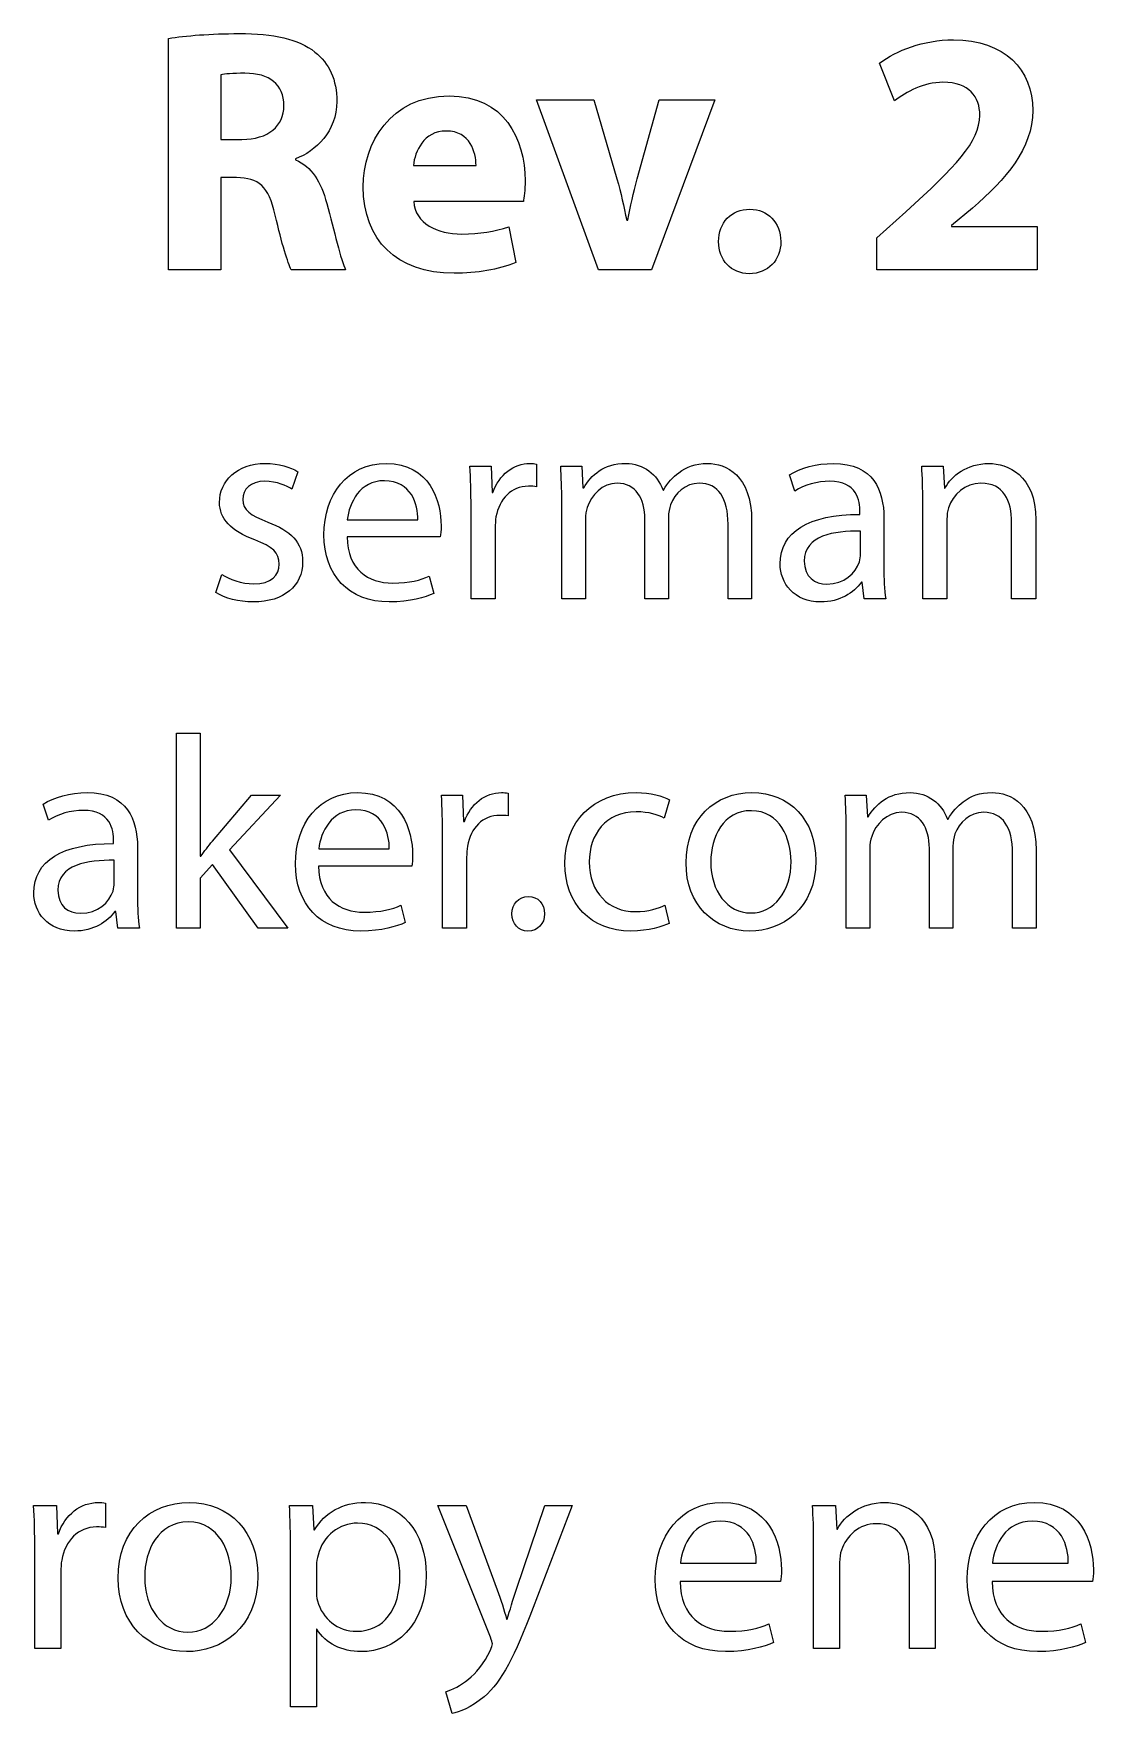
# Model space of a CAD drawing. Extents: x 16 to 1660, y 62 to 1240.
# Drawn here: x 1581.3 to 1659.8, y 1105.9 to 1230.4 of the extents above; entities that cross this region are included whole.
import ezdxf

# ---------------------------------------------------------------- set-up
doc = ezdxf.new("R2010")
doc.units = 0
doc.layers.get('0').update_dxf_attribs({"linetype": 'CONTINUOUS'})

msp = doc.modelspace()

# ---------------------------------------------------------------- linework, layer by layer
at = {"color": 7}
for points in [[(1596.333838, 1219.699816), (1595.174187, 1219.699816), (1595.174187, 1212.868909), (1591.281496, 1212.868909), (1591.281496, 1230.011369), (1591.281213, 1230.011369)], [(1595.173622, 1227.304576), (1595.173622, 1222.535584)], [(1645.075591, 1225.397036), (1643.967022, 1228.180876)], [(1626.001884, 1219.622769), (1627.625791, 1225.474082), (1631.750469, 1225.474082), (1627.058524, 1212.868909), (1623.140433, 1212.868909), (1618.552347, 1225.474082), (1622.805436, 1225.474082)], [(1622.805436, 1225.474082), (1624.506389, 1219.622769)], [(1595.173904, 1222.535584), (1596.720482, 1222.535584)], [(1600.690502, 1221.092018), (1600.690502, 1221.014689)], [(1609.428102, 1220.602644), (1614.068118, 1220.602644)], [(1617.573882, 1217.921816), (1609.453784, 1217.921816), (1609.453784, 1217.921816)], [(1650.849858, 1217.431596), (1649.30328, 1216.142687), (1649.30328, 1216.09104), (1655.644531, 1216.09104), (1655.644531, 1212.868909), (1643.761, 1212.868909)], [(1643.761, 1212.868909), (1643.761, 1215.240422), (1645.900809, 1217.173644)], [(1616.491278, 1216.06564), (1617.006616, 1213.410493)], [(1625.228596, 1216.555296), (1625.305642, 1216.555296)], [(1604.402571, 1212.868909), (1600.381469, 1212.868909)], [(1600.85532, 1197.914236), (1600.4286, 1196.613756)], [(1613.615998, 1198.320636), (1615.180356, 1198.320636), (1615.261918, 1196.369633), (1615.322596, 1196.369633)], [(1618.55404, 1198.483196), (1618.55404, 1196.796636)], [(1620.341353, 1198.320636), (1621.906276, 1198.320636), (1621.987273, 1196.715356), (1622.048516, 1196.715356)], [(1637.694916, 1196.471233), (1637.288798, 1197.670396)], [(1647.082473, 1198.320636), (1648.667716, 1198.320636), (1648.769033, 1196.695036), (1648.809956, 1196.695036)], [(1627.921842, 1196.552796), (1627.9622, 1196.552796)], [(1615.485438, 1193.727751), (1615.485438, 1188.484909), (1613.697278, 1188.484909), (1613.697278, 1195.252033)], [(1622.170436, 1194.398593), (1622.170436, 1188.484909), (1620.423198, 1188.484909), (1620.423198, 1195.658433)], [(1642.511884, 1194.744033), (1642.511884, 1194.947233)], [(1648.951913, 1194.398593), (1648.951913, 1188.484909), (1647.163753, 1188.484909), (1647.163753, 1195.658433)], [(1604.532958, 1194.357953), (1609.755762, 1194.357953)], [(1628.32796, 1194.561153), (1628.32796, 1188.484909), (1626.580158, 1188.484909), (1626.580158, 1194.378273)], [(1634.485767, 1194.256353), (1634.485767, 1188.484909), (1632.737964, 1188.484909), (1632.737964, 1194.032833)], [(1644.27916, 1194.520513), (1644.27916, 1190.842311), (1644.27916, 1190.842311)], [(1655.536158, 1194.337633), (1655.536158, 1188.484909), (1653.747998, 1188.484909), (1653.747998, 1194.154753)], [(1611.42172, 1193.077511), (1604.512638, 1193.077511), (1604.512638, 1193.077511)], [(1642.551678, 1191.797351), (1642.551678, 1193.504513)], [(1594.799678, 1188.952269), (1595.226398, 1190.293671)], [(1610.60892, 1190.171751), (1610.93404, 1188.891309)], [(1644.4214, 1188.484909), (1642.81612, 1188.484909), (1642.67388, 1189.724711), (1642.612638, 1189.724711)], [(1594.5358, 1170.542913), (1597.441842, 1173.936636), (1599.575724, 1173.936636), (1595.795922, 1169.892673), (1600.124647, 1164.100909), (1597.929804, 1164.100909), (1594.556402, 1168.815713), (1593.642002, 1167.799431), (1593.642002, 1164.100909), (1591.874162, 1164.100909), (1591.874162, 1178.52952), (1593.642002, 1178.52952), (1593.642002, 1169.425313)], [(1611.502718, 1173.936636), (1613.067076, 1173.936636), (1613.148638, 1171.985633), (1613.209316, 1171.985633)], [(1616.44076, 1174.099196), (1616.44076, 1172.412636)], [(1628.408958, 1173.611798), (1628.00284, 1172.250358)], [(1641.413193, 1173.936636), (1642.978116, 1173.936636), (1643.059113, 1172.331356), (1643.120356, 1172.331356)], [(1582.404478, 1172.087233), (1581.998642, 1173.286396)], [(1643.242276, 1170.014593), (1643.242276, 1164.100909), (1641.495038, 1164.100909), (1641.495038, 1171.274433)], [(1648.993682, 1172.168796), (1649.03404, 1172.168796)], [(1587.2206, 1170.360033), (1587.2206, 1170.563233)], [(1588.988722, 1170.136513), (1588.988722, 1166.458311), (1588.988722, 1166.458311)], [(1602.419678, 1169.973953), (1607.642482, 1169.973953)], [(1613.372158, 1169.344033), (1613.372158, 1164.100909), (1611.583998, 1164.100909), (1611.583998, 1170.868033)], [(1649.3998, 1170.177153), (1649.3998, 1164.100909), (1647.651998, 1164.100909), (1647.651998, 1169.994273)], [(1587.260958, 1167.413633), (1587.260958, 1169.120796)], [(1593.64172, 1169.425313), (1593.682642, 1169.425313)], [(1609.30844, 1168.693793), (1602.399358, 1168.693793), (1602.399358, 1168.693793)], [(1639.2398, 1169.099911), (1639.2398, 1169.099911)], [(1655.557607, 1169.872353), (1655.557607, 1164.100909), (1653.809804, 1164.100909), (1653.809804, 1169.648833)], [(1589.130962, 1164.100909), (1587.5254, 1164.100909), (1587.38316, 1165.340711), (1587.322482, 1165.340711)], [(1608.49564, 1165.787751), (1608.82076, 1164.507309)], [(1628.063518, 1165.788033), (1628.368318, 1164.446631)], [(1586.612411, 1121.502287), (1586.612411, 1119.68534)], [(1581.293087, 1121.327309), (1582.9788, 1121.327309), (1583.066571, 1119.225882), (1583.132047, 1119.225882)], [(1600.247696, 1121.327309), (1601.954858, 1121.327309), (1602.064642, 1119.510362), (1602.108104, 1119.510362)], [(1615.131531, 1111.564678), (1611.235171, 1121.327309), (1613.336598, 1121.327309)], [(1613.336598, 1121.327309), (1615.635016, 1115.066773)], [(1617.057698, 1115.1108), (1619.158842, 1121.327309), (1621.194511, 1121.327309), (1618.30512, 1113.775324)], [(1638.987776, 1121.327309), (1640.695502, 1121.327309), (1640.804722, 1119.57612), (1640.849031, 1119.57612)], [(1583.307589, 1116.379953), (1583.307589, 1110.732404), (1581.38114, 1110.732404), (1581.38114, 1118.021922)], [(1602.283364, 1112.155651), (1602.239338, 1112.155651), (1602.239338, 1106.3986), (1600.335467, 1106.3986), (1600.335467, 1117.868676), (1600.335467, 1117.868676)], [(1641.001996, 1117.102724), (1641.001996, 1110.732687), (1639.075547, 1110.732687), (1639.075547, 1118.459649)], [(1602.23962, 1116.884002), (1602.23962, 1115.045324)], [(1629.204542, 1117.05898), (1634.830078, 1117.05898)], [(1648.093958, 1117.036967), (1648.093958, 1110.732687), (1646.168073, 1110.732687), (1646.168073, 1116.839693)], [(1652.317413, 1117.05898), (1657.943231, 1117.05898)], [(1597.906944, 1116.117769), (1597.906944, 1116.117769)], [(1636.625293, 1115.680042), (1629.182811, 1115.680042), (1629.182811, 1115.680042)], [(1659.738164, 1115.680042), (1652.2954, 1115.680042), (1652.2954, 1115.680042)], [(1616.335209, 1112.899871), (1616.379236, 1112.899871)], [(1635.749558, 1112.549916), (1636.099796, 1111.170978)], [(1658.862429, 1112.549916), (1659.212667, 1111.170978)], [(1612.307616, 1105.917129), (1611.826144, 1107.515071)]]:
    msp.add_lwpolyline(points, dxfattribs=at)
for points in [[(1591.281213, 1230.011369), (1592.544722, 1230.217391), (1594.400616, 1230.372049), (1596.51446, 1230.372049)], [(1596.51446, 1230.372049), (1599.091996, 1230.372049), (1600.896524, 1229.985404), (1602.134069, 1229.005811)], [(1643.967022, 1228.180876), (1645.204567, 1229.134787), (1647.189436, 1229.908076), (1649.432256, 1229.908076)], [(1649.432256, 1229.908076), (1653.247336, 1229.908076), (1655.309251, 1227.69122), (1655.309251, 1224.675111)], [(1602.134069, 1229.005811), (1603.190709, 1228.180876), (1603.757976, 1226.943613), (1603.757976, 1225.345107)], [(1596.952469, 1227.433551), (1595.998276, 1227.433551), (1595.456973, 1227.381904), (1595.173622, 1227.304576)], [(1599.83932, 1225.036073), (1599.83932, 1226.608333), (1598.756716, 1227.433551), (1596.952469, 1227.433551)], [(1648.658967, 1226.763273), (1647.2154, 1226.763273), (1645.951891, 1226.041349), (1645.075591, 1225.397036)], [(1651.391442, 1224.314431), (1651.391442, 1225.680669), (1650.592189, 1226.763273), (1648.658967, 1226.763273)], [(1596.720482, 1222.535584), (1598.679387, 1222.535584), (1599.83932, 1223.515178), (1599.83932, 1225.036073)], [(1603.757976, 1225.345107), (1603.757976, 1223.154216), (1602.185433, 1221.63332), (1600.690502, 1221.092018)], [(1605.716033, 1219.030102), (1605.716033, 1222.226551), (1607.700338, 1225.757998), (1612.083249, 1225.757998)], [(1612.083249, 1225.757998), (1616.15628, 1225.757998), (1617.702858, 1222.587513), (1617.702858, 1219.468393)], [(1655.309251, 1224.675111), (1655.309251, 1221.839624), (1653.298418, 1219.596804), (1650.849858, 1217.431596)], [(1645.900809, 1217.173644), (1649.586913, 1220.473387), (1651.365478, 1222.355244), (1651.391442, 1224.314431)], [(1611.851262, 1223.154498), (1610.201391, 1223.154498), (1609.531113, 1221.633602), (1609.428102, 1220.602644)], [(1614.068118, 1220.602644), (1614.068118, 1221.556556), (1613.655227, 1223.154498), (1611.851262, 1223.154498)], [(1600.690502, 1221.014689), (1601.902082, 1220.525033), (1602.57236, 1219.390782), (1603.010651, 1217.792558)], [(1599.195289, 1216.915976), (1598.705916, 1219.107149), (1597.958309, 1219.674416), (1596.333838, 1219.699816)], [(1612.443647, 1212.61124), (1608.164593, 1212.61124), (1605.716033, 1215.086047), (1605.716033, 1219.030102)], [(1617.702858, 1219.468393), (1617.702858, 1218.798116), (1617.625247, 1218.205167), (1617.573882, 1217.921816)], [(1624.506389, 1219.622769), (1624.816269, 1218.540164), (1625.022291, 1217.560289), (1625.228596, 1216.555296)], [(1625.305642, 1216.555296), (1625.511664, 1217.586253), (1625.717969, 1218.540164), (1626.001884, 1219.622769)], [(1603.010651, 1217.792558), (1603.551953, 1215.807407), (1604.067291, 1213.539187), (1604.402571, 1212.868909)], [(1609.453784, 1217.921816), (1609.556796, 1216.297627), (1611.180702, 1215.524338), (1613.010913, 1215.524338)], [(1632.033256, 1214.956789), (1632.033256, 1216.374673), (1632.986884, 1217.354267), (1634.353404, 1217.354267)], [(1634.353404, 1217.354267), (1635.69396, 1217.354267), (1636.621624, 1216.400638), (1636.647589, 1214.956789)], [(1600.381469, 1212.868909), (1600.123518, 1213.384529), (1599.685227, 1214.776449), (1599.195289, 1216.915976)], [(1613.010913, 1215.524338), (1614.351469, 1215.524338), (1615.434073, 1215.704678), (1616.491278, 1216.06564)], [(1634.301758, 1212.585276), (1632.986884, 1212.585276), (1632.033256, 1213.590833), (1632.033256, 1214.956789)], [(1636.647589, 1214.956789), (1636.647589, 1213.590833), (1635.719924, 1212.585276), (1634.301758, 1212.585276)], [(1617.006616, 1213.410493), (1615.717989, 1212.869191), (1614.145164, 1212.61124), (1612.443647, 1212.61124)], [(1595.063838, 1195.638113), (1595.063838, 1197.223356), (1596.3646, 1198.523836), (1598.45756, 1198.523836)], [(1598.45756, 1198.523836), (1599.453522, 1198.523836), (1600.327282, 1198.259676), (1600.85532, 1197.914236)], [(1602.805193, 1193.240353), (1602.805193, 1196.207073), (1604.552996, 1198.523836), (1607.418398, 1198.523836)], [(1607.418398, 1198.523836), (1610.649842, 1198.523836), (1611.482398, 1195.719676), (1611.482398, 1193.910913)], [(1615.322596, 1196.369633), (1615.7702, 1197.690716), (1616.867198, 1198.523836), (1618.066078, 1198.523836)], [(1618.066078, 1198.523836), (1618.248958, 1198.523836), (1618.391198, 1198.503516), (1618.55404, 1198.483196)], [(1622.048516, 1196.715356), (1622.596873, 1197.650076), (1623.511556, 1198.523836), (1625.15804, 1198.523836)], [(1625.15804, 1198.523836), (1626.47884, 1198.523836), (1627.494558, 1197.711036), (1627.921842, 1196.552796)], [(1629.080082, 1197.832956), (1629.669362, 1198.279996), (1630.299282, 1198.523836), (1631.234284, 1198.523836)], [(1631.234284, 1198.523836), (1632.555084, 1198.523836), (1634.485767, 1197.670396), (1634.485767, 1194.256353)], [(1637.288798, 1197.670396), (1638.102444, 1198.178396), (1639.30076, 1198.523836), (1640.54028, 1198.523836)], [(1640.54028, 1198.523836), (1643.54764, 1198.523836), (1644.27916, 1196.471233), (1644.27916, 1194.520513)], [(1648.809956, 1196.695036), (1649.297918, 1197.609436), (1650.435556, 1198.523836), (1652.061438, 1198.523836)], [(1652.061438, 1198.523836), (1653.422878, 1198.523836), (1655.536158, 1197.711036), (1655.536158, 1194.337633)], [(1613.696996, 1195.252033), (1613.696996, 1196.410556), (1613.676676, 1197.406236), (1613.615998, 1198.320636)], [(1620.422916, 1195.658433), (1620.422916, 1196.695036), (1620.381993, 1197.507836), (1620.341353, 1198.320636)], [(1627.9622, 1196.552796), (1628.267, 1197.121756), (1628.673682, 1197.528156), (1629.080082, 1197.832956)], [(1647.164036, 1195.658433), (1647.164036, 1196.695036), (1647.143716, 1197.507836), (1647.082473, 1198.320636)], [(1598.416638, 1197.203036), (1597.359998, 1197.203036), (1596.791038, 1196.593153), (1596.791038, 1195.861916)], [(1600.4286, 1196.613756), (1600.043084, 1196.857313), (1599.331038, 1197.203036), (1598.416638, 1197.203036)], [(1607.27644, 1197.243393), (1605.44764, 1197.243393), (1604.675198, 1195.597473), (1604.532958, 1194.357953)], [(1609.755762, 1194.357953), (1609.776082, 1195.475553), (1609.288402, 1197.243393), (1607.27644, 1197.243393)], [(1617.94444, 1196.837276), (1616.684882, 1196.837276), (1615.790238, 1195.902273), (1615.54668, 1194.561153)], [(1618.55404, 1196.796636), (1618.371724, 1196.837276), (1618.188562, 1196.837276), (1617.94444, 1196.837276)], [(1624.52812, 1197.060796), (1623.430558, 1197.060796), (1622.597156, 1196.166433), (1622.312676, 1195.272353)], [(1626.580158, 1194.378273), (1626.580158, 1195.942913), (1625.88956, 1197.060796), (1624.52812, 1197.060796)], [(1630.604082, 1197.060796), (1629.567762, 1197.060796), (1628.795602, 1196.308673), (1628.4702, 1195.455233)], [(1632.737964, 1194.032833), (1632.737964, 1195.942913), (1632.026764, 1197.060796), (1630.604082, 1197.060796)], [(1640.27612, 1197.203036), (1639.3414, 1197.203036), (1638.386078, 1196.938876), (1637.694916, 1196.471233)], [(1642.511884, 1194.947233), (1642.511884, 1195.739713), (1642.287518, 1197.223356), (1640.27612, 1197.203036)], [(1651.472158, 1197.060796), (1650.313918, 1197.060796), (1649.398953, 1196.227676), (1649.073833, 1195.231713)], [(1653.747998, 1194.154753), (1653.747998, 1195.739713), (1653.158153, 1197.060796), (1651.472158, 1197.060796)], [(1597.6854, 1192.853991), (1595.89724, 1193.504513), (1595.063838, 1194.459553), (1595.063838, 1195.638113)], [(1596.791038, 1195.861916), (1596.791038, 1195.048833), (1597.359998, 1194.683073), (1598.64044, 1194.175073)], [(1622.312676, 1195.272353), (1622.211358, 1195.028513), (1622.170436, 1194.703393), (1622.170436, 1194.398593)], [(1628.4702, 1195.455233), (1628.388638, 1195.191073), (1628.32796, 1194.886273), (1628.32796, 1194.561153)], [(1649.073833, 1195.231713), (1648.992836, 1195.008193), (1648.951913, 1194.703393), (1648.951913, 1194.398593)], [(1598.64044, 1194.175073), (1600.327282, 1193.545153), (1601.221362, 1192.691431), (1601.221362, 1191.228391)], [(1611.482398, 1193.910913), (1611.482398, 1193.545153), (1611.462642, 1193.280993), (1611.42172, 1193.077511)], [(1615.54668, 1194.561153), (1615.505758, 1194.317313), (1615.485438, 1194.012513), (1615.485438, 1193.727751)], [(1636.597918, 1191.086151), (1636.597918, 1193.463873), (1638.711198, 1194.764353), (1642.511884, 1194.744033)], [(1642.55196, 1193.504513), (1640.600958, 1193.545153), (1638.385796, 1193.199713), (1638.385796, 1191.289351)], [(1599.49388, 1191.065831), (1599.49388, 1191.919271), (1598.986162, 1192.366311), (1597.6854, 1192.853991)], [(1607.6422, 1188.261389), (1604.613956, 1188.261389), (1602.805193, 1190.273069), (1602.805193, 1193.240353)], [(1604.512638, 1193.077511), (1604.55356, 1190.659431), (1606.07756, 1189.663751), (1607.88604, 1189.663751)], [(1601.221362, 1191.228391), (1601.221362, 1189.480589), (1599.859922, 1188.261389), (1597.56348, 1188.261389)], [(1597.604402, 1189.602509), (1598.88428, 1189.602509), (1599.49388, 1190.232429), (1599.49388, 1191.065831)], [(1639.605278, 1188.261389), (1637.613918, 1188.261389), (1636.597918, 1189.663751), (1636.597918, 1191.086151)], [(1638.385796, 1191.289351), (1638.385796, 1190.110791), (1639.157956, 1189.582189), (1640.052036, 1189.582189)], [(1640.052036, 1189.582189), (1641.35308, 1189.582189), (1642.185918, 1190.395271), (1642.470398, 1191.228391)], [(1642.470398, 1191.228391), (1642.531358, 1191.431591), (1642.551678, 1191.634791), (1642.551678, 1191.797351)], [(1595.226398, 1190.293671), (1595.77532, 1189.968269), (1596.709758, 1189.602509), (1597.604402, 1189.602509)], [(1607.88604, 1189.663751), (1609.166482, 1189.663751), (1609.95868, 1189.886989), (1610.60892, 1190.171751)], [(1644.27916, 1190.842311), (1644.27916, 1189.988871), (1644.320082, 1189.155469), (1644.4214, 1188.484909)], [(1597.56348, 1188.261389), (1596.48652, 1188.261389), (1595.490276, 1188.545869), (1594.799678, 1188.952269)], [(1610.93404, 1188.891309), (1610.30412, 1188.606829), (1609.206558, 1188.261389), (1607.6422, 1188.261389)], [(1642.612638, 1189.724711), (1642.06428, 1188.952269), (1641.007358, 1188.261389), (1639.605278, 1188.261389)], [(1581.998642, 1173.286396), (1582.810596, 1173.794396), (1584.009476, 1174.139836), (1585.249278, 1174.139836)], [(1585.249278, 1174.139836), (1588.257202, 1174.139836), (1588.988722, 1172.087233), (1588.988722, 1170.136513)], [(1600.691913, 1168.856353), (1600.691913, 1171.823073), (1602.439716, 1174.139836), (1605.305118, 1174.139836)], [(1605.305118, 1174.139836), (1608.53628, 1174.139836), (1609.369118, 1171.335393), (1609.369118, 1169.526913)], [(1611.583716, 1170.868033), (1611.583716, 1172.026556), (1611.563396, 1173.022236), (1611.502718, 1173.936636)], [(1613.209316, 1171.985633), (1613.65692, 1173.306716), (1614.7542, 1174.139836), (1615.952798, 1174.139836)], [(1615.952798, 1174.139836), (1616.135678, 1174.139836), (1616.277918, 1174.119798), (1616.44076, 1174.099196)], [(1620.646153, 1168.897276), (1620.646153, 1171.924956), (1622.718793, 1174.140118), (1625.929636, 1174.140118)], [(1625.929636, 1174.140118), (1626.986276, 1174.140118), (1627.921278, 1173.875958), (1628.408958, 1173.611798)], [(1629.627593, 1168.937633), (1629.627593, 1172.209436), (1631.801551, 1174.139836), (1634.504676, 1174.139836)], [(1634.504676, 1174.139836), (1637.329438, 1174.139836), (1639.2398, 1172.087233), (1639.2398, 1169.099911)], [(1641.494756, 1171.274433), (1641.494756, 1172.310753), (1641.453833, 1173.123836), (1641.413193, 1173.936636)], [(1643.120356, 1172.331356), (1643.668713, 1173.266076), (1644.583396, 1174.139836), (1646.22988, 1174.139836)], [(1646.22988, 1174.139836), (1647.550962, 1174.139836), (1648.566398, 1173.327036), (1648.993682, 1172.168796)], [(1650.151922, 1173.448956), (1650.741202, 1173.895996), (1651.371122, 1174.139836), (1652.306124, 1174.139836)], [(1652.306124, 1174.139836), (1653.626924, 1174.139836), (1655.557607, 1173.286396), (1655.557607, 1169.872353)], [(1584.9854, 1172.819036), (1584.05068, 1172.819036), (1583.095358, 1172.554876), (1582.404478, 1172.087233)], [(1587.2206, 1170.563233), (1587.2206, 1171.355713), (1586.997362, 1172.839356), (1584.9854, 1172.819036)], [(1605.16316, 1172.859676), (1603.33436, 1172.859676), (1602.561918, 1171.213473), (1602.419678, 1169.973953)], [(1607.642482, 1169.973953), (1607.663084, 1171.091553), (1607.175122, 1172.859676), (1605.16316, 1172.859676)], [(1615.83116, 1172.453276), (1614.571602, 1172.453276), (1613.676958, 1171.518273), (1613.4334, 1170.177153)], [(1616.44076, 1172.412636), (1616.258444, 1172.453276), (1616.075282, 1172.453276), (1615.83116, 1172.453276)], [(1625.929636, 1172.717718), (1623.674116, 1172.717718), (1622.454916, 1171.030876), (1622.454916, 1168.998876)], [(1628.00284, 1172.250358), (1627.575556, 1172.473878), (1626.905278, 1172.717718), (1625.929636, 1172.717718)], [(1634.464318, 1172.798716), (1632.371076, 1172.798716), (1631.456676, 1170.847713), (1631.456676, 1168.998593)], [(1637.411, 1169.039233), (1637.411, 1170.705473), (1636.577598, 1172.798716), (1634.464318, 1172.798716)], [(1645.59996, 1172.676796), (1644.502398, 1172.676796), (1643.668996, 1171.782433), (1643.384516, 1170.888353)], [(1647.651998, 1169.994273), (1647.651998, 1171.558913), (1646.9614, 1172.676796), (1645.59996, 1172.676796)], [(1649.03404, 1172.168796), (1649.33884, 1172.737756), (1649.745522, 1173.144156), (1650.151922, 1173.448956)], [(1651.675922, 1172.676796), (1650.639602, 1172.676796), (1649.867442, 1171.924673), (1649.54204, 1171.071233)], [(1653.809804, 1169.648833), (1653.809804, 1171.558913), (1653.098604, 1172.676796), (1651.675922, 1172.676796)], [(1581.307198, 1166.702151), (1581.307198, 1169.079873), (1583.420478, 1170.380353), (1587.2206, 1170.360033)], [(1593.682642, 1169.425313), (1593.9262, 1169.770753), (1594.251602, 1170.197473), (1594.5358, 1170.542913)], [(1613.4334, 1170.177153), (1613.392478, 1169.933313), (1613.372158, 1169.628513), (1613.372158, 1169.344033)], [(1643.384516, 1170.888353), (1643.283198, 1170.644513), (1643.242276, 1170.319393), (1643.242276, 1170.014593)], [(1649.54204, 1171.071233), (1649.460478, 1170.807073), (1649.3998, 1170.502273), (1649.3998, 1170.177153)], [(1587.26124, 1169.120796), (1585.31052, 1169.161436), (1583.095076, 1168.815996), (1583.095076, 1166.905633)], [(1605.52892, 1163.877389), (1602.500958, 1163.877389), (1600.691913, 1165.889351), (1600.691913, 1168.856353)], [(1602.399358, 1168.693793), (1602.44028, 1166.275431), (1603.96428, 1165.279469), (1605.77276, 1165.279469)], [(1609.369118, 1169.526913), (1609.369118, 1169.161153), (1609.349362, 1168.896993), (1609.30844, 1168.693793)], [(1625.543838, 1163.877671), (1622.576553, 1163.877671), (1620.646153, 1165.889633), (1620.646153, 1168.897276)], [(1622.454916, 1168.998876), (1622.454916, 1166.722753), (1623.917956, 1165.320391), (1625.86924, 1165.320391)], [(1634.342116, 1163.877389), (1631.700233, 1163.877389), (1629.627593, 1165.828391), (1629.627593, 1168.937633)], [(1631.456676, 1168.998593), (1631.456676, 1166.844391), (1632.675876, 1165.218791), (1634.423396, 1165.218791)], [(1639.2398, 1169.099911), (1639.2398, 1165.462349), (1636.699236, 1163.877389), (1634.342116, 1163.877389)], [(1634.423396, 1165.218791), (1636.130558, 1165.218791), (1637.411, 1166.824071), (1637.411, 1169.039233)], [(1587.17996, 1166.844673), (1587.240638, 1167.047873), (1587.260958, 1167.251073), (1587.260958, 1167.413633)], [(1584.314558, 1163.877389), (1582.322916, 1163.877389), (1581.307198, 1165.279469), (1581.307198, 1166.702151)], [(1583.095076, 1166.905633), (1583.095076, 1165.726791), (1583.867236, 1165.198471), (1584.76188, 1165.198471)], [(1584.76188, 1165.198471), (1586.062078, 1165.198471), (1586.895762, 1166.011553), (1587.17996, 1166.844673)], [(1588.988722, 1166.458311), (1588.988722, 1165.604871), (1589.029644, 1164.771469), (1589.130962, 1164.100909)], [(1616.724958, 1165.157831), (1616.724958, 1165.889633), (1617.23324, 1166.438273), (1617.944158, 1166.438273)], [(1617.944158, 1166.438273), (1618.655076, 1166.438273), (1619.143038, 1165.909953), (1619.143038, 1165.157831)], [(1587.322482, 1165.340711), (1586.77356, 1164.568269), (1585.71692, 1163.877389), (1584.314558, 1163.877389)], [(1605.77276, 1165.279469), (1607.053202, 1165.279469), (1607.8454, 1165.502989), (1608.49564, 1165.787751)], [(1617.903236, 1163.877671), (1617.212638, 1163.877389), (1616.724958, 1164.426029), (1616.724958, 1165.157831)], [(1619.143038, 1165.157831), (1619.143038, 1164.426311), (1618.655076, 1163.877671), (1617.903236, 1163.877671)], [(1625.86924, 1165.320391), (1626.88524, 1165.320391), (1627.556082, 1165.564513), (1628.063518, 1165.788033)], [(1608.82076, 1164.507309), (1608.19084, 1164.222829), (1607.093278, 1163.877389), (1605.52892, 1163.877389)], [(1628.368318, 1164.446631), (1627.90124, 1164.223111), (1626.864638, 1163.877671), (1625.543838, 1163.877671)], [(1583.132047, 1119.225882), (1583.6138, 1120.648564), (1584.795747, 1121.546031), (1586.087196, 1121.546031)], [(1586.087196, 1121.546031), (1586.284187, 1121.546031), (1586.437151, 1121.5243), (1586.612411, 1121.502287)], [(1587.55334, 1115.942509), (1587.55334, 1119.466618), (1589.895502, 1121.546031), (1592.806624, 1121.546031)], [(1592.806624, 1121.546031), (1595.849262, 1121.546031), (1597.906944, 1119.335384), (1597.906944, 1116.117769)], [(1602.108104, 1119.510362), (1602.874338, 1120.801811), (1604.143773, 1121.546031), (1605.872949, 1121.546031)], [(1605.872949, 1121.546031), (1608.456411, 1121.546031), (1610.382578, 1119.379129), (1610.382578, 1116.183244)], [(1627.344133, 1115.855302), (1627.344133, 1119.051187), (1629.226556, 1121.546313), (1632.312938, 1121.546313)], [(1632.312938, 1121.546313), (1635.793302, 1121.546313), (1636.691051, 1118.525689), (1636.691051, 1116.577509)], [(1640.849031, 1119.57612), (1641.373964, 1120.561076), (1642.599656, 1121.546031), (1644.350844, 1121.546031)], [(1644.350844, 1121.546031), (1645.817271, 1121.546031), (1648.093958, 1120.670578), (1648.093958, 1117.036967)], [(1650.457004, 1115.855302), (1650.457004, 1119.051187), (1652.339709, 1121.546313), (1655.425809, 1121.546313)], [(1655.425809, 1121.546313), (1658.906173, 1121.546313), (1659.80364, 1118.525689), (1659.80364, 1116.577509)], [(1581.380858, 1118.021922), (1581.380858, 1119.269627), (1581.359127, 1120.342071), (1581.293087, 1121.327309)], [(1592.76288, 1120.1019), (1590.508207, 1120.1019), (1589.523533, 1117.999909), (1589.523533, 1116.007984)], [(1595.936751, 1116.052011), (1595.936751, 1117.846944), (1595.039284, 1120.1019), (1592.76288, 1120.1019)], [(1600.335467, 1117.868676), (1600.335467, 1119.225882), (1600.29144, 1120.32034), (1600.247696, 1121.327309)], [(1632.159691, 1120.167093), (1630.189498, 1120.167093), (1629.357789, 1118.393891), (1629.204542, 1117.05898)], [(1634.830078, 1117.05898), (1634.852091, 1118.262658), (1634.326876, 1120.167093), (1632.159691, 1120.167093)], [(1639.075547, 1118.459649), (1639.075547, 1119.57612), (1639.054098, 1120.451856), (1638.987776, 1121.327309)], [(1655.272562, 1120.167093), (1653.302651, 1120.167093), (1652.47066, 1118.393891), (1652.317413, 1117.05898)], [(1657.943231, 1117.05898), (1657.96468, 1118.262658), (1657.439464, 1120.167093), (1655.272562, 1120.167093)], [(1585.955962, 1119.729084), (1584.598756, 1119.729084), (1583.635249, 1118.722116), (1583.373064, 1117.27742)], [(1586.612411, 1119.68534), (1586.415702, 1119.729084), (1586.218429, 1119.729084), (1585.955962, 1119.729084)], [(1605.282258, 1120.014129), (1603.96936, 1120.014129), (1602.721373, 1119.094649), (1602.371418, 1117.650236)], [(1608.43468, 1116.096038), (1608.43468, 1118.197464), (1607.317927, 1120.014129), (1605.282258, 1120.014129)], [(1643.716127, 1119.970102), (1642.46814, 1119.970102), (1641.483184, 1119.072636), (1641.133229, 1117.999909)], [(1646.168073, 1116.839693), (1646.168073, 1118.547138), (1645.533073, 1119.970102), (1643.716127, 1119.970102)], [(1602.371418, 1117.650236), (1602.305942, 1117.409218), (1602.23962, 1117.124738), (1602.23962, 1116.884002)], [(1641.133229, 1117.999909), (1641.045458, 1117.759173), (1641.001996, 1117.430949), (1641.001996, 1117.102724)], [(1583.373064, 1117.27742), (1583.329038, 1117.014671), (1583.307589, 1116.686447), (1583.307589, 1116.379953)], [(1636.691051, 1116.577509), (1636.691051, 1116.183527), (1636.669038, 1115.899047), (1636.625293, 1115.680042)], [(1659.80364, 1116.577509), (1659.80364, 1116.183527), (1659.781627, 1115.899047), (1659.738164, 1115.680042)], [(1592.631364, 1110.491951), (1589.786, 1110.491951), (1587.55334, 1112.593378), (1587.55334, 1115.942509)], [(1589.523533, 1116.007984), (1589.523533, 1113.687836), (1590.836431, 1111.936647), (1592.718853, 1111.936647)], [(1597.906944, 1116.117769), (1597.906944, 1112.199396), (1595.1708, 1110.491951), (1592.631364, 1110.491951)], [(1592.718853, 1111.936647), (1594.557813, 1111.936647), (1595.936751, 1113.666104), (1595.936751, 1116.052011)], [(1605.216782, 1112.002687), (1607.252451, 1112.002687), (1608.43468, 1113.666387), (1608.43468, 1116.096038)], [(1610.382578, 1116.183244), (1610.382578, 1112.374373), (1608.040698, 1110.491951), (1605.545007, 1110.491951)], [(1632.553673, 1110.492233), (1629.292031, 1110.492233), (1627.344133, 1112.659418), (1627.344133, 1115.855302)], [(1629.182811, 1115.680042), (1629.226273, 1113.075131), (1630.868242, 1112.002687), (1632.816422, 1112.002687)], [(1655.666827, 1110.492233), (1652.405184, 1110.492233), (1650.457004, 1112.659418), (1650.457004, 1115.855302)], [(1652.2954, 1115.680042), (1652.339427, 1113.075131), (1653.981113, 1112.002687), (1655.929011, 1112.002687)], [(1602.23962, 1115.045324), (1602.23962, 1114.760562), (1602.261633, 1114.498096), (1602.327391, 1114.25736)], [(1602.327391, 1114.25736), (1602.677911, 1112.921884), (1603.837844, 1112.002687), (1605.216782, 1112.002687)], [(1615.635016, 1115.066773), (1615.897764, 1114.36658), (1616.160513, 1113.534589), (1616.335209, 1112.899871)], [(1616.379236, 1112.899871), (1616.575944, 1113.534589), (1616.794949, 1114.344567), (1617.057698, 1115.1108)], [(1618.30512, 1113.775324), (1616.9259, 1110.141713), (1615.984971, 1108.303036), (1614.671509, 1107.143102)], [(1605.545007, 1110.491951), (1604.143773, 1110.491951), (1602.918364, 1111.104938), (1602.283364, 1112.155651)], [(1615.284496, 1111.061193), (1615.284496, 1111.170696), (1615.241033, 1111.323942), (1615.131531, 1111.564678)], [(1632.816422, 1112.002687), (1634.19536, 1112.002687), (1635.0488, 1112.243422), (1635.749558, 1112.549916)], [(1655.929011, 1112.002687), (1657.308231, 1112.002687), (1658.161953, 1112.243422), (1658.862429, 1112.549916)], [(1613.511576, 1108.456282), (1614.037073, 1108.872278), (1614.671509, 1109.616498), (1615.131531, 1110.601453)], [(1615.131531, 1110.601453), (1615.21902, 1110.798444), (1615.284496, 1110.951691), (1615.284496, 1111.061193)], [(1636.099796, 1111.170978), (1635.421051, 1110.864484), (1634.239104, 1110.492233), (1632.553673, 1110.492233)], [(1659.212667, 1111.170978), (1658.534204, 1110.864484), (1657.352258, 1110.492233), (1655.666827, 1110.492233)], [(1611.826144, 1107.515071), (1612.307616, 1107.668318), (1612.942333, 1107.974811), (1613.511576, 1108.456282)], [(1614.671509, 1107.143102), (1613.708567, 1106.333124), (1612.789087, 1106.0049), (1612.307616, 1105.917129)]]:
    msp.add_open_spline(points, degree=3, dxfattribs=at)

doc.saveas('drawing.dxf')
